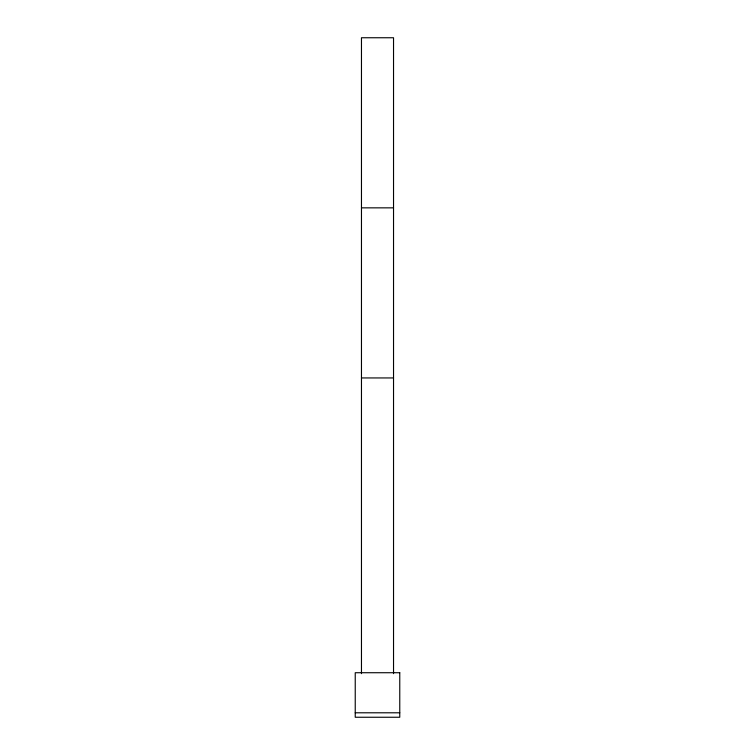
<?xml version="1.0" encoding="UTF-8"?>
<svg xmlns="http://www.w3.org/2000/svg" width="755" height="755" viewBox="0 0 755 755"><rect width="100%" height="100%" fill="white"/><g stroke="black" fill="none" stroke-linecap="round" stroke-linejoin="round"><path stroke-width="1.13" d="M361.466 207.852L393.534 207.852M361.466 377.944L393.534 377.944M355.237 712.795L399.763 712.795M393.534 673.658L393.534 37.75L361.466 37.75L361.466 673.658M399.763 672.724L355.237 672.724L355.237 717.25L399.763 717.25L399.763 672.724"/></g></svg>
